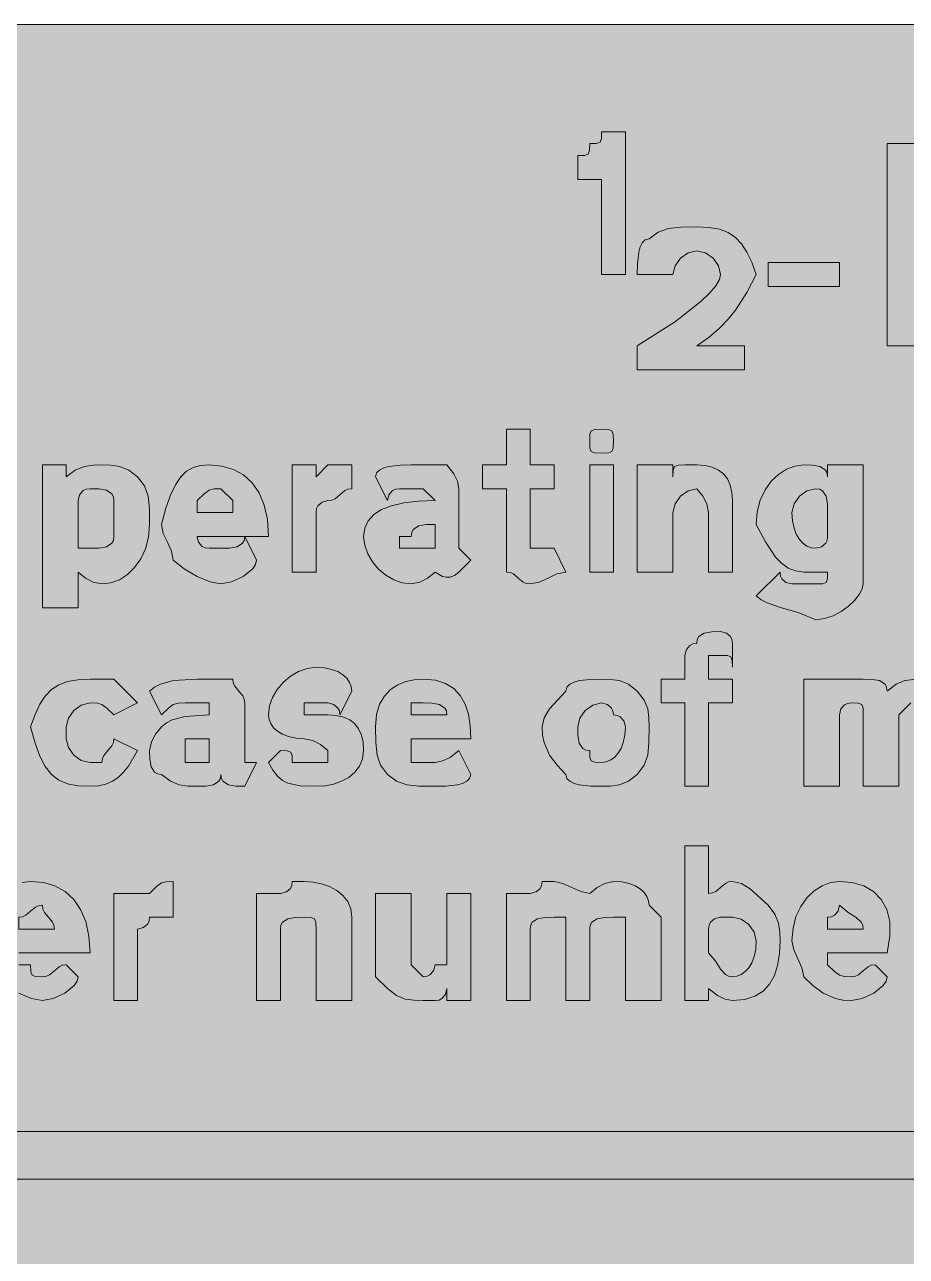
# Model space of a CAD drawing. Header units: metres. Extents: x 9 to 558, y 12 to 260.
# Drawn here: x 104.6 to 193.6, y 136 to 260.2 of the extents above; entities that cross this region are included whole.
import ezdxf

# ---------------------------------------------------------------- set-up
doc = ezdxf.new("R2010")
doc.units = ezdxf.units.M
for name, color, linetype, true_color in [('FILL_BLACK_000000', 7, 'Continuous', 0x000000), ('FILL_YELLOW_FFFF00', 7, 'Continuous', 0xffff00), ('STROKE_BLACK_000000', 7, 'Continuous', 0x000000)]:
    doc.layers.add(name, color=color, linetype=linetype, true_color=true_color)

msp = doc.modelspace()

# ---------------------------------------------------------------- hatches: boundary and pattern name
at = {"layer": 'FILL_BLACK_000000', "true_color": 0x000000}
h = msp.add_hatch(color=7, dxfattribs=at)
h.dxf.hatch_style = 1
h.paths.add_polyline_path([(162.81, 234.96), (162.81, 244.56), (160.41, 244.56), (160.41, 246.96), (161.1, 246.98), (161.46, 247.11), (161.59, 247.47), (161.61, 248.16), (162.3, 248.18), (162.66, 248.31), (162.79, 248.67), (162.81, 249.36), (165.21, 249.36), (165.21, 234.96), (162.81, 234.96)])
h = msp.add_hatch(color=7, dxfattribs=at)
h.dxf.hatch_style = 1
h.paths.add_polyline_path([(200.01, 239.76), (203.61, 239.76), (203.61, 248.16), (207.21, 248.16), (207.21, 227.76), (203.61, 227.76), (203.61, 236.16), (200.01, 236.16), (195.21, 236.16), (195.21, 227.76), (191.61, 227.76), (191.61, 248.16), (195.21, 248.16), (195.21, 239.76), (200.01, 239.76)])
h = msp.add_hatch(color=7, dxfattribs=at)
h.dxf.hatch_style = 1
h.paths.add_polyline_path([(177.21, 227.76), (177.21, 225.36), (166.41, 225.36), (166.41, 227.76), (170.25, 230.23), (172.86, 232.26), (173.73, 233.1), (174.34, 233.83), (174.7, 234.45), (174.81, 234.96), (174.6, 235.84), (174.06, 236.61), (173.29, 237.15), (172.41, 237.36), (171.53, 237.15), (170.76, 236.61), (170.22, 235.84), (170.01, 234.96), (166.41, 234.96), (166.43, 236.03), (166.56, 237.21), (166.7, 237.74), (166.92, 238.17), (167.21, 238.45), (167.61, 238.56), (168.53, 239.25), (169.56, 239.61), (170.82, 239.74), (172.41, 239.76), (173.65, 239.7), (174.7, 239.52), (175.57, 239.19), (176.31, 238.71), (176.93, 238.06), (177.47, 237.23), (177.96, 236.2), (178.41, 234.96), (177.47, 233.16), (176.31, 231.36), (175.57, 230.46), (174.7, 229.56), (173.65, 228.66), (172.41, 227.76), (177.21, 227.76)])
h = msp.add_hatch(color=7, dxfattribs=at)
h.dxf.hatch_style = 1
h.paths.add_polyline_path([(186.81, 233.76), (179.61, 233.76), (179.61, 236.16), (186.81, 236.16), (186.81, 233.76)])
h = msp.add_hatch(color=7, dxfattribs=at)
h.dxf.hatch_style = 1
h.paths.add_polyline_path([(158.01, 215.76), (158.01, 213.36), (155.61, 213.36), (155.61, 208.56), (155.61, 207.36), (156.81, 207.36), (158.01, 207.36), (159.21, 204.96), (158.31, 204.77), (157.41, 204.36), (156.51, 203.95), (155.61, 203.76), (155.21, 203.81), (154.9, 203.95), (154.41, 204.36), (153.92, 204.77), (153.61, 204.91), (153.21, 204.96), (153.21, 207.36), (153.21, 213.36), (150.81, 213.36), (150.81, 215.76), (153.21, 215.76), (153.21, 219.36), (155.61, 219.36), (155.61, 215.76), (158.01, 215.76)])
h = msp.add_hatch(color=7, dxfattribs=at)
h.dxf.hatch_style = 1
h.paths.add_polyline_path([(163.99, 217.47), (163.86, 217.11), (163.5, 216.98), (162.81, 216.96), (162.12, 216.98), (161.76, 217.11), (161.63, 217.47), (161.61, 218.16), (161.63, 218.85), (161.76, 219.21), (162.12, 219.34), (162.81, 219.36), (163.5, 219.34), (163.86, 219.21), (163.99, 218.85), (164.01, 218.16), (163.99, 217.47)])
h = msp.add_hatch(color=7, dxfattribs=at)
h.dxf.hatch_style = 1
h.paths.add_polyline_path([(116.8, 207.3), (116.32, 206.28), (115.71, 205.41), (114.98, 204.71), (114.17, 204.19), (113.31, 203.87), (112.41, 203.76), (111.53, 203.95), (110.76, 204.36), (110.01, 204.96), (110.01, 201.36), (106.41, 201.36), (106.41, 215.76), (108.81, 215.76), (108.81, 214.56), (109.71, 215.25), (110.61, 215.61), (111.51, 215.74), (112.41, 215.76), (113.31, 215.74), (114.21, 215.61), (115.11, 215.25), (116.01, 214.56), (116.7, 213.64), (117.06, 212.61), (117.19, 211.35), (117.21, 209.76), (117.1, 208.47), (116.8, 207.3)])
h.paths.add_polyline_path([(112.86, 207.51), (113.4, 207.87), (113.56, 208.16), (113.61, 208.56), (113.61, 210.96), (113.61, 212.16), (113.56, 212.56), (113.4, 212.85), (112.86, 213.21), (112.09, 213.34), (111.21, 213.36), (110.81, 213.31), (110.52, 213.17), (110.16, 212.76), (110.01, 212.16), (110.01, 208.56), (110.01, 207.36), (111.21, 207.36), (112.09, 207.38), (112.86, 207.51)], flags=16)
h = msp.add_hatch(color=7, dxfattribs=at)
h.dxf.hatch_style = 1
h.paths.add_polyline_path([(127.62, 205.28), (126.66, 204.51), (125.48, 203.97), (124.41, 203.76), (123.32, 203.97), (122.01, 204.51), (120.7, 205.28), (119.61, 206.16), (119.42, 207.06), (119.01, 207.96), (118.6, 208.86), (118.41, 209.76), (118.86, 211.4), (119.33, 212.72), (119.82, 213.77), (120.36, 214.56), (120.95, 215.13), (121.62, 215.5), (122.36, 215.7), (123.21, 215.76), (124.5, 215.65), (125.67, 215.31), (126.69, 214.75), (127.56, 213.96), (128.26, 212.95), (128.78, 211.71), (129.1, 210.25), (129.21, 208.56), (126.81, 208.56), (128.01, 206.16), (127.9, 205.71), (127.62, 205.28)])
h.paths.add_polyline_path([(122.01, 208.56), (122.16, 207.96), (122.52, 207.55), (122.81, 207.41), (123.21, 207.36), (124.41, 207.36), (125.29, 207.38), (126.06, 207.51), (126.6, 207.87), (126.76, 208.16), (126.81, 208.56), (122.01, 208.56)], flags=16)
h.paths.add_polyline_path([(125.61, 212.16), (124.41, 213.36), (123.7, 213.34), (123.21, 213.21), (122.72, 212.85), (122.01, 212.16), (122.01, 210.96), (125.61, 210.96), (125.61, 212.16)], flags=16)
h = msp.add_hatch(color=7, dxfattribs=at)
h.dxf.hatch_style = 1
h.paths.add_polyline_path([(131.61, 215.76), (134.01, 215.76), (134.01, 214.56), (135.21, 215.76), (137.61, 215.76), (137.61, 213.36), (137.21, 213.31), (136.9, 213.17), (136.41, 212.76), (135.92, 212.35), (135.61, 212.21), (135.21, 212.16), (134.61, 212.01), (134.2, 211.65), (134.06, 211.36), (134.01, 210.96), (134.01, 204.96), (131.61, 204.96), (131.61, 215.76)])
h = msp.add_hatch(color=7, dxfattribs=at)
h.dxf.hatch_style = 1
h.paths.add_polyline_path([(143.61, 213.36), (142.41, 213.36), (142.01, 213.31), (141.72, 213.17), (141.36, 212.76), (141.21, 212.16), (140.01, 214.56), (140.12, 214.96), (140.4, 215.25), (140.83, 215.47), (141.36, 215.61), (142.54, 215.74), (143.61, 215.76), (147.21, 215.76), (147.9, 214.88), (148.26, 214.11), (148.41, 213.36), (148.41, 207.36), (149.61, 206.16), (148.41, 204.96), (147.96, 204.62), (147.53, 204.45), (147.12, 204.43), (146.76, 204.51), (146.01, 204.96), (145.26, 204.36), (144.49, 203.95), (143.61, 203.76), (142.71, 203.87), (141.85, 204.17), (141.04, 204.65), (140.31, 205.26), (139.7, 205.99), (139.22, 206.8), (138.92, 207.66), (138.81, 208.56), (138.92, 209.4), (139.26, 210.13), (139.82, 210.75), (140.61, 211.26), (141.62, 211.65), (142.86, 211.93), (144.32, 212.1), (146.01, 212.16), (144.81, 213.36), (143.61, 213.36)])
h.paths.add_polyline_path([(143.61, 207.36), (146.01, 207.36), (146.01, 209.76), (145.13, 209.74), (144.36, 209.61), (143.82, 209.25), (143.66, 208.96), (143.61, 208.56), (142.41, 208.56), (142.41, 207.36), (143.61, 207.36)], flags=16)
h = msp.add_hatch(color=7, dxfattribs=at)
h.dxf.hatch_style = 1
h.paths.add_polyline_path([(161.61, 204.96), (161.61, 215.76), (164.01, 215.76), (164.01, 204.96), (161.61, 204.96)])
h = msp.add_hatch(color=7, dxfattribs=at)
h.dxf.hatch_style = 1
h.paths.add_polyline_path([(173.61, 204.96), (173.61, 210.96), (173.42, 211.84), (173.01, 212.61), (172.41, 213.36), (171.53, 213.15), (170.76, 212.61), (170.22, 211.84), (170.01, 210.96), (170.01, 204.96), (166.41, 204.96), (166.41, 215.76), (170.01, 215.76), (170.01, 214.56), (170.03, 215.25), (170.16, 215.61), (170.52, 215.74), (171.21, 215.76), (172.41, 215.76), (173.25, 215.7), (173.98, 215.53), (174.6, 215.25), (175.11, 214.86), (175.5, 214.35), (175.78, 213.73), (175.95, 213), (176.01, 212.16), (176.01, 204.96), (173.61, 204.96)])
h = msp.add_hatch(color=7, dxfattribs=at)
h.dxf.hatch_style = 1
h.paths.add_polyline_path([(181.62, 205.37), (180.95, 205.85), (180.36, 206.46), (179.33, 208), (178.41, 209.76), (178.52, 211.05), (178.82, 212.22), (179.3, 213.24), (179.91, 214.11), (180.64, 214.81), (181.45, 215.33), (182.31, 215.65), (183.21, 215.76), (184.09, 215.74), (184.86, 215.61), (185.4, 215.25), (185.56, 214.96), (185.61, 214.56), (185.61, 215.76), (189.21, 215.76), (189.21, 203.76), (189.1, 203.26), (188.8, 202.69), (188.32, 202.09), (187.71, 201.51), (186.98, 200.98), (186.17, 200.55), (185.31, 200.27), (184.41, 200.16), (182.63, 200.87), (180.96, 201.36), (179.52, 201.85), (178.91, 202.16), (178.41, 202.56), (180.81, 204.96), (180.86, 204.56), (181, 204.27), (181.41, 203.91), (182.01, 203.76), (184.41, 203.76), (185.1, 203.78), (185.46, 203.91), (185.59, 204.27), (185.61, 204.96), (183.21, 204.96), (182.36, 205.07), (181.62, 205.37)])
h.paths.add_polyline_path([(185.46, 212.61), (185.1, 213.15), (184.81, 213.31), (184.41, 213.36), (183.53, 213.15), (182.76, 212.61), (182.22, 211.84), (182.01, 210.96), (182.06, 210.12), (182.22, 209.38), (182.45, 208.77), (182.76, 208.26), (183.12, 207.87), (183.53, 207.58), (183.96, 207.42), (184.41, 207.36), (185.01, 207.51), (185.42, 207.87), (185.56, 208.16), (185.61, 208.56), (185.61, 210.96), (185.59, 211.84), (185.46, 212.61)], flags=16)
h = msp.add_hatch(color=7, dxfattribs=at)
h.dxf.hatch_style = 1
h.paths.add_polyline_path([(171.21, 183.36), (171.21, 191.76), (168.81, 191.76), (168.81, 194.16), (171.21, 194.16), (171.21, 196.56), (171.36, 197.16), (171.72, 197.57), (172.01, 197.71), (172.41, 197.76), (172.46, 198.16), (172.62, 198.45), (173.16, 198.81), (173.93, 198.94), (174.81, 198.96), (175.41, 198.81), (175.82, 198.45), (175.96, 198.16), (176.01, 197.76), (176.01, 195.36), (175.99, 196.05), (175.86, 196.41), (175.5, 196.54), (174.81, 196.56), (173.61, 196.56), (173.61, 195.36), (173.61, 194.16), (176.01, 194.16), (176.01, 191.76), (173.61, 191.76), (173.61, 183.36), (171.21, 183.36)])
h = msp.add_hatch(color=7, dxfattribs=at)
h.dxf.hatch_style = 1
h.paths.add_polyline_path([(138.7, 186.12), (138.4, 185.38), (137.92, 184.77), (137.31, 184.26), (136.58, 183.87), (135.77, 183.58), (134.91, 183.42), (134.01, 183.36), (132.42, 183.4), (131.16, 183.66), (130.62, 183.95), (130.13, 184.37), (129.66, 184.97), (129.21, 185.76), (130.41, 186.96), (131.1, 186.94), (131.46, 186.81), (131.59, 186.45), (131.61, 185.76), (134.01, 185.76), (135.21, 185.76), (135.21, 186.96), (134.46, 187.56), (133.69, 187.97), (132.81, 188.16), (131.97, 188.21), (131.23, 188.37), (130.62, 188.6), (130.11, 188.91), (129.72, 189.27), (129.44, 189.68), (129.27, 190.11), (129.21, 190.56), (129.32, 191.46), (129.62, 192.32), (130.1, 193.13), (130.71, 193.86), (131.44, 194.47), (132.25, 194.95), (133.11, 195.25), (134.01, 195.36), (134.85, 195.31), (135.58, 195.15), (136.2, 194.92), (136.71, 194.61), (137.1, 194.25), (137.38, 193.84), (137.55, 193.41), (137.61, 192.96), (136.41, 190.56), (136.36, 190.96), (136.22, 191.25), (135.81, 191.61), (135.21, 191.76), (134.01, 191.76), (132.81, 191.76), (132.81, 190.56), (135.21, 190.56), (136.05, 190.5), (136.78, 190.33), (137.4, 190.05), (137.91, 189.66), (138.3, 189.15), (138.58, 188.53), (138.75, 187.8), (138.81, 186.96), (138.7, 186.12)])
h = msp.add_hatch(color=7, dxfattribs=at)
h.dxf.hatch_style = 1
h.paths.add_polyline_path([(113.61, 194.16), (116.01, 191.76), (113.61, 190.56), (112.9, 191.25), (112.41, 191.61), (111.92, 191.74), (111.21, 191.76), (110.33, 191.55), (109.56, 191.01), (109.02, 190.24), (108.81, 189.36), (108.81, 188.16), (109.02, 187.28), (109.56, 186.51), (110.33, 185.97), (111.21, 185.76), (112.41, 185.76), (112.46, 186.16), (112.6, 186.47), (113.01, 186.96), (113.42, 187.45), (113.56, 187.76), (113.61, 188.16), (116.01, 186.96), (115.09, 185.38), (114.6, 184.77), (114.06, 184.26), (113.47, 183.87), (112.8, 183.58), (112.06, 183.42), (111.21, 183.36), (109.97, 183.42), (108.92, 183.62), (108.05, 183.99), (107.31, 184.56), (106.69, 185.35), (106.15, 186.4), (105.66, 187.72), (105.21, 189.36), (105.66, 190.6), (106.15, 191.63), (106.69, 192.46), (107.31, 193.11), (108.05, 193.59), (108.92, 193.92), (109.97, 194.1), (111.21, 194.16), (113.61, 194.16)])
h = msp.add_hatch(color=7, dxfattribs=at)
h.dxf.hatch_style = 1
h.paths.add_polyline_path([(122.01, 191.76), (120.81, 191.76), (120.1, 191.74), (119.61, 191.61), (119.12, 191.25), (118.41, 190.56), (117.21, 192.96), (117.71, 193.36), (118.3, 193.65), (119.61, 194.01), (122.01, 194.16), (125.61, 194.16), (125.66, 193.76), (125.8, 193.45), (126.21, 192.96), (126.62, 192.47), (126.76, 192.16), (126.81, 191.76), (126.81, 185.76), (128.01, 185.76), (126.81, 183.36), (125.93, 183.38), (125.16, 183.51), (124.62, 183.87), (124.46, 184.16), (124.41, 184.56), (124.36, 184.16), (124.2, 183.87), (123.66, 183.51), (122.89, 183.38), (122.01, 183.36), (121.11, 183.38), (120.21, 183.51), (119.31, 183.87), (118.41, 184.56), (118.01, 184.61), (117.72, 184.77), (117.36, 185.31), (117.23, 186.08), (117.21, 186.96), (117.4, 187.84), (117.81, 188.61), (118.41, 189.36), (118.91, 189.76), (119.5, 190.05), (120.81, 190.41), (123.21, 190.56), (123.21, 191.76), (122.01, 191.76)])
h.paths.add_polyline_path([(122.01, 185.76), (123.21, 185.76), (123.21, 188.16), (120.81, 188.16), (120.81, 186.96), (120.81, 185.76), (122.01, 185.76)], flags=16)
h = msp.add_hatch(color=7, dxfattribs=at)
h.dxf.hatch_style = 1
h.paths.add_polyline_path([(143.61, 186.96), (143.61, 185.76), (146.01, 185.76), (146.76, 185.91), (147.53, 186.27), (148.41, 186.96), (149.61, 184.56), (149.5, 184.16), (149.22, 183.87), (148.79, 183.65), (148.26, 183.51), (147.08, 183.38), (146.01, 183.36), (144.42, 183.38), (143.16, 183.51), (142.13, 183.87), (141.21, 184.56), (140.52, 185.48), (140.16, 186.51), (140.03, 187.77), (140.01, 189.36), (140.12, 190.6), (140.42, 191.63), (140.9, 192.46), (141.51, 193.11), (142.24, 193.59), (143.05, 193.92), (143.91, 194.1), (144.81, 194.16), (146.05, 194.05), (147.08, 193.73), (147.91, 193.21), (148.56, 192.51), (149.04, 191.64), (149.37, 190.62), (149.55, 189.45), (149.61, 188.16), (143.61, 188.16), (143.61, 186.96)])
h.paths.add_polyline_path([(147.16, 190.96), (147, 191.25), (146.46, 191.61), (145.69, 191.74), (144.81, 191.76), (143.61, 191.76), (143.61, 190.56), (147.21, 190.56), (147.16, 190.96)], flags=16)
h = msp.add_hatch(color=7, dxfattribs=at)
h.dxf.hatch_style = 1
h.paths.add_polyline_path([(167.46, 186.51), (167.1, 185.48), (166.41, 184.56), (165.51, 183.87), (164.61, 183.51), (163.71, 183.38), (162.81, 183.36), (161.74, 183.38), (160.56, 183.51), (160.03, 183.65), (159.6, 183.87), (159.32, 184.16), (159.21, 184.56), (158.33, 185.48), (157.56, 186.51), (157.02, 187.77), (156.86, 188.51), (156.81, 189.36), (157.02, 190.26), (157.56, 191.16), (159.21, 192.96), (159.32, 193.36), (159.6, 193.65), (160.03, 193.87), (160.56, 194.01), (161.74, 194.14), (162.81, 194.16), (163.71, 194.14), (164.61, 194.01), (165.51, 193.65), (166.41, 192.96), (167.1, 192.06), (167.46, 191.16), (167.59, 190.26), (167.61, 189.36), (167.59, 187.77), (167.46, 186.51)])
h.paths.add_polyline_path([(164.7, 190.37), (164.41, 190.51), (164.01, 190.56), (163.96, 190.96), (163.82, 191.25), (163.41, 191.61), (162.81, 191.76), (161.93, 191.55), (161.16, 191.01), (160.62, 190.24), (160.41, 189.36), (160.43, 188.48), (160.56, 187.71), (160.92, 187.17), (161.21, 187.01), (161.61, 186.96), (161.63, 186.27), (161.76, 185.91), (162.12, 185.78), (162.81, 185.76), (163.26, 185.82), (163.69, 185.98), (164.1, 186.27), (164.46, 186.66), (164.77, 187.17), (165, 187.78), (165.16, 188.52), (165.21, 189.36), (165.06, 189.96), (164.7, 190.37)], flags=16)
h = msp.add_hatch(color=7, dxfattribs=at)
h.dxf.hatch_style = 1
h.paths.add_polyline_path([(192.81, 190.56), (192.81, 183.36), (189.21, 183.36), (189.21, 190.56), (189.19, 191.25), (189.06, 191.61), (188.7, 191.74), (188.01, 191.76), (187.61, 191.71), (187.32, 191.57), (186.96, 191.16), (186.81, 190.56), (186.81, 183.36), (183.21, 183.36), (183.21, 194.16), (186.81, 194.16), (188.01, 194.16), (189.21, 194.16), (190.09, 194.14), (190.86, 194.01), (191.4, 193.65), (191.56, 193.36), (191.61, 192.96), (192.51, 193.65), (193.41, 194.01), (194.31, 194.14), (195.21, 194.16), (196.11, 194.12), (197.01, 193.86), (197.46, 193.57), (197.91, 193.15), (198.36, 192.55), (198.81, 191.76), (198.81, 183.36), (196.41, 183.36), (196.41, 190.56), (196.41, 191.76), (195.21, 191.76), (194.01, 191.76), (192.81, 190.56)])
h = msp.add_hatch(color=7, dxfattribs=at)
h.dxf.hatch_style = 1
h.paths.add_polyline_path([(174.49, 162.27), (173.61, 162.96), (173.61, 161.76), (171.21, 161.76), (171.21, 177.36), (173.61, 177.36), (173.61, 172.56), (174.01, 172.61), (174.32, 172.75), (174.81, 173.16), (175.3, 173.57), (175.61, 173.71), (176.01, 173.76), (176.91, 173.55), (177.81, 173.01), (179.61, 171.36), (180.3, 170.46), (180.66, 169.56), (180.79, 168.66), (180.81, 167.76), (180.75, 166.47), (180.57, 165.3), (180.24, 164.28), (179.76, 163.41), (179.11, 162.71), (178.28, 162.19), (177.25, 161.87), (176.01, 161.76), (175.26, 161.91), (174.49, 162.27)])
h.paths.add_polyline_path([(176.89, 164.38), (177.3, 164.67), (177.66, 165.06), (177.97, 165.57), (178.2, 166.18), (178.36, 166.92), (178.41, 167.76), (178.2, 168.64), (177.66, 169.41), (176.89, 169.95), (176.01, 170.16), (174.81, 170.16), (174.21, 170.01), (173.8, 169.65), (173.66, 169.36), (173.61, 168.96), (173.61, 166.56), (174.32, 165.68), (174.81, 164.91), (175.3, 164.37), (175.61, 164.21), (176.01, 164.16), (176.46, 164.22), (176.89, 164.38)], flags=16)
h = msp.add_hatch(color=7, dxfattribs=at)
h.dxf.hatch_style = 1
h.paths.add_polyline_path([(104.01, 165.36), (105.21, 165.36), (105.23, 164.67), (105.36, 164.31), (105.72, 164.18), (106.41, 164.16), (106.81, 164.21), (107.12, 164.35), (107.61, 164.76), (108.1, 165.17), (108.41, 165.31), (108.81, 165.36), (110.01, 164.16), (109.9, 163.71), (109.62, 163.28), (108.66, 162.51), (107.48, 161.97), (106.41, 161.76), (105.32, 161.97), (104.01, 162.51), (102.7, 163.28), (101.61, 164.16), (101.42, 165.06), (101.01, 165.96), (100.6, 166.86), (100.41, 167.76), (101.33, 170.22), (101.82, 171.24), (102.36, 172.11), (102.95, 172.81), (103.62, 173.33), (104.36, 173.65), (105.21, 173.76), (106.5, 173.65), (107.67, 173.31), (108.69, 172.75), (109.56, 171.96), (110.26, 170.95), (110.78, 169.71), (111.1, 168.25), (111.21, 166.56), (104.01, 166.56), (104.01, 165.36)])
h.paths.add_polyline_path([(107.56, 169.36), (107.42, 169.67), (107.01, 170.16), (106.6, 170.65), (106.46, 170.96), (106.41, 171.36), (106.01, 171.31), (105.7, 171.17), (105.21, 170.76), (104.72, 170.35), (104.41, 170.21), (104.01, 170.16), (104.01, 168.96), (107.61, 168.96), (107.56, 169.36)], flags=16)
h = msp.add_hatch(color=7, dxfattribs=at)
h.dxf.hatch_style = 1
h.paths.add_polyline_path([(113.61, 172.56), (116.01, 172.56), (117.21, 172.56), (117.92, 173.25), (118.41, 173.61), (118.9, 173.74), (119.61, 173.76), (119.61, 170.16), (117.21, 170.16), (117.16, 169.76), (117.02, 169.47), (116.61, 169.11), (116.01, 168.96), (116.01, 161.76), (113.61, 161.76), (113.61, 172.56)])
h = msp.add_hatch(color=7, dxfattribs=at)
h.dxf.hatch_style = 1
h.paths.add_polyline_path([(134.01, 161.76), (134.01, 168.96), (133.99, 169.65), (133.86, 170.01), (133.5, 170.14), (132.81, 170.16), (131.93, 170.14), (131.16, 170.01), (130.62, 169.65), (130.46, 169.36), (130.41, 168.96), (130.41, 161.76), (128.01, 161.76), (128.01, 172.56), (130.41, 172.56), (131.01, 172.71), (131.42, 173.07), (131.56, 173.36), (131.61, 173.76), (132.81, 173.76), (133.71, 173.7), (134.57, 173.53), (135.38, 173.25), (136.11, 172.86), (136.72, 172.35), (137.2, 171.73), (137.5, 171), (137.61, 170.16), (137.61, 161.76), (134.01, 161.76)])
h = msp.add_hatch(color=7, dxfattribs=at)
h.dxf.hatch_style = 1
h.paths.add_polyline_path([(163.13, 170.14), (162.36, 170.01), (161.82, 169.65), (161.66, 169.36), (161.61, 168.96), (161.61, 161.76), (159.21, 161.76), (159.21, 170.16), (158.01, 170.16), (157.13, 170.14), (156.36, 170.01), (155.82, 169.65), (155.66, 169.36), (155.61, 168.96), (155.61, 161.76), (153.21, 161.76), (153.21, 172.56), (155.61, 172.56), (156.21, 172.71), (156.62, 173.07), (156.76, 173.36), (156.81, 173.76), (158.01, 173.76), (158.91, 173.57), (159.81, 173.16), (160.71, 172.75), (161.61, 172.56), (162.36, 173.16), (163.13, 173.57), (164.01, 173.76), (164.85, 173.71), (165.58, 173.55), (166.2, 173.32), (166.71, 173.01), (167.1, 172.65), (167.38, 172.24), (167.55, 171.81), (167.61, 171.36), (168.81, 170.16), (168.81, 161.76), (165.21, 161.76), (165.21, 170.16), (164.01, 170.16), (163.13, 170.14)])
h = msp.add_hatch(color=7, dxfattribs=at)
h.dxf.hatch_style = 1
h.paths.add_polyline_path([(185.61, 165.36), (186.32, 164.67), (186.81, 164.31), (187.3, 164.18), (188.01, 164.16), (188.41, 164.21), (188.72, 164.35), (189.21, 164.76), (189.7, 165.17), (190.01, 165.31), (190.41, 165.36), (191.61, 164.16), (191.5, 163.71), (191.22, 163.28), (190.26, 162.51), (189.08, 161.97), (188.01, 161.76), (187.16, 161.81), (186.42, 161.97), (185.16, 162.51), (184.13, 163.28), (183.21, 164.16), (183.02, 165.06), (182.61, 165.96), (182.2, 166.86), (182.01, 167.76), (182.12, 169.05), (182.42, 170.22), (182.9, 171.24), (183.51, 172.11), (184.24, 172.81), (185.05, 173.33), (185.91, 173.65), (186.81, 173.76), (188.1, 173.65), (189.25, 173.31), (190.23, 172.75), (191.01, 171.96), (191.57, 170.95), (191.87, 169.71), (191.9, 168.25), (191.61, 166.56), (185.61, 166.56), (185.61, 165.36)])
h.paths.add_polyline_path([(189.16, 169.36), (189, 169.67), (188.46, 170.16), (187.69, 170.65), (186.81, 171.36), (186.66, 170.76), (186.3, 170.35), (186.01, 170.21), (185.61, 170.16), (185.61, 168.96), (189.21, 168.96), (189.16, 169.36)], flags=16)
h = msp.add_hatch(color=7, dxfattribs=at)
h.dxf.hatch_style = 1
h.paths.add_polyline_path([(149.61, 172.56), (149.61, 161.76), (147.21, 161.76), (147.21, 162.96), (147.06, 162.36), (146.7, 161.95), (146.41, 161.81), (146.01, 161.76), (144.81, 161.76), (143.91, 161.78), (143.01, 161.91), (142.11, 162.27), (141.21, 162.96), (140.01, 164.16), (140.01, 165.36), (140.01, 172.56), (143.61, 172.56), (143.61, 166.56), (143.61, 165.36), (144.81, 164.16), (145.21, 164.21), (145.5, 164.35), (145.86, 164.76), (146.01, 165.36), (147.21, 165.36), (147.21, 166.56), (147.21, 172.56), (149.61, 172.56)])
h = msp.add_hatch(color=7, dxfattribs=at)
h.dxf.hatch_style = 1
h.paths.add_polyline_path([(76.41, 138.96), (69.21, 138.96), (62.01, 146.16), (69.21, 153.36), (76.41, 153.36), (71.61, 148.56), (504.81, 148.56), (504.81, 143.76), (71.61, 143.76), (76.41, 138.96)])
at = {"layer": 'FILL_YELLOW_FFFF00', "true_color": 0xffff00}
h = msp.add_hatch(color=7, dxfattribs=at)
h.dxf.hatch_style = 1
h.paths.add_polyline_path([(551.26, 260.11), (552.02, 259.95), (553.41, 259.41), (556.41, 257.76), (556.81, 257.26), (557.1, 256.67), (557.46, 255.36), (557.61, 252.96), (557.61, 18.96), (557.61, 16.56), (557.42, 15.68), (557.01, 14.91), (556.41, 14.16), (553.41, 12.51), (552.02, 11.97), (551.26, 11.81), (550.41, 11.76), (16.41, 11.76), (14.01, 11.76), (13.13, 12.47), (12.36, 12.96), (11.82, 13.45), (11.66, 13.76), (11.61, 14.16), (10.82, 14.61), (10.22, 15.08), (9.8, 15.57), (9.51, 16.11), (9.25, 17.37), (9.21, 18.96), (9.21, 252.96), (9.21, 255.36), (11.61, 257.76), (12.36, 258.36), (13.13, 258.77), (14.01, 258.96), (14.76, 259.56), (15.53, 259.97), (16.41, 260.16), (550.41, 260.16), (551.26, 260.11)])

# ---------------------------------------------------------------- linework, layer by layer
at = {"layer": 'FILL_BLACK_000000', "lineweight": 0, "true_color": 0x000000}
for points in [[(162.81, 234.96), (162.81, 244.56), (160.41, 244.56), (160.41, 246.96), (161.1, 246.98), (161.46, 247.11), (161.59, 247.47), (161.61, 248.16), (162.3, 248.18), (162.66, 248.31), (162.79, 248.67), (162.81, 249.36), (165.21, 249.36), (165.21, 234.96)], [(200.01, 239.76), (203.61, 239.76), (203.61, 248.16), (207.21, 248.16), (207.21, 227.76), (203.61, 227.76), (203.61, 236.16), (200.01, 236.16), (195.21, 236.16), (195.21, 227.76), (191.61, 227.76), (191.61, 248.16), (195.21, 248.16), (195.21, 239.76)], [(177.21, 227.76), (177.21, 225.36), (166.41, 225.36), (166.41, 227.76), (170.25, 230.23), (172.86, 232.26), (173.73, 233.1), (174.34, 233.83), (174.7, 234.45), (174.81, 234.96), (174.6, 235.84), (174.06, 236.61), (173.29, 237.15), (172.41, 237.36), (171.53, 237.15), (170.76, 236.61), (170.22, 235.84), (170.01, 234.96), (166.41, 234.96), (166.43, 236.03), (166.56, 237.21), (166.7, 237.74), (166.92, 238.17), (167.21, 238.45), (167.61, 238.56), (168.53, 239.25), (169.56, 239.61), (170.82, 239.74), (172.41, 239.76), (173.65, 239.7), (174.7, 239.52), (175.57, 239.19), (176.31, 238.71), (176.93, 238.06), (177.47, 237.23), (177.96, 236.2), (178.41, 234.96), (177.47, 233.16), (176.31, 231.36), (175.57, 230.46), (174.7, 229.56), (173.65, 228.66), (172.41, 227.76)], [(186.81, 233.76), (179.61, 233.76), (179.61, 236.16), (186.81, 236.16)], [(158.01, 215.76), (158.01, 213.36), (155.61, 213.36), (155.61, 208.56), (155.61, 207.36), (156.81, 207.36), (158.01, 207.36), (159.21, 204.96), (158.31, 204.77), (157.41, 204.36), (156.51, 203.95), (155.61, 203.76), (155.21, 203.81), (154.9, 203.95), (154.41, 204.36), (153.92, 204.77), (153.61, 204.91), (153.21, 204.96), (153.21, 207.36), (153.21, 213.36), (150.81, 213.36), (150.81, 215.76), (153.21, 215.76), (153.21, 219.36), (155.61, 219.36), (155.61, 215.76)], [(163.99, 217.47), (163.86, 217.11), (163.5, 216.98), (162.81, 216.96), (162.12, 216.98), (161.76, 217.11), (161.63, 217.47), (161.61, 218.16), (161.63, 218.85), (161.76, 219.21), (162.12, 219.34), (162.81, 219.36), (163.5, 219.34), (163.86, 219.21), (163.99, 218.85), (164.01, 218.16)], [(116.8, 207.3), (116.32, 206.28), (115.71, 205.41), (114.98, 204.71), (114.17, 204.19), (113.31, 203.87), (112.41, 203.76), (111.53, 203.95), (110.76, 204.36), (110.01, 204.96), (110.01, 201.36), (106.41, 201.36), (106.41, 215.76), (108.81, 215.76), (108.81, 214.56), (109.71, 215.25), (110.61, 215.61), (111.51, 215.74), (112.41, 215.76), (113.31, 215.74), (114.21, 215.61), (115.11, 215.25), (116.01, 214.56), (116.7, 213.64), (117.06, 212.61), (117.19, 211.35), (117.21, 209.76), (117.1, 208.47)], [(127.62, 205.28), (126.66, 204.51), (125.48, 203.97), (124.41, 203.76), (123.32, 203.97), (122.01, 204.51), (120.7, 205.28), (119.61, 206.16), (119.42, 207.06), (119.01, 207.96), (118.6, 208.86), (118.41, 209.76), (118.86, 211.4), (119.33, 212.72), (119.82, 213.77), (120.36, 214.56), (120.95, 215.13), (121.62, 215.5), (122.36, 215.7), (123.21, 215.76), (124.5, 215.65), (125.67, 215.31), (126.69, 214.75), (127.56, 213.96), (128.26, 212.95), (128.78, 211.71), (129.1, 210.25), (129.21, 208.56), (126.81, 208.56), (128.01, 206.16), (127.9, 205.71)], [(131.61, 215.76), (134.01, 215.76), (134.01, 214.56), (135.21, 215.76), (137.61, 215.76), (137.61, 213.36), (137.21, 213.31), (136.9, 213.17), (136.41, 212.76), (135.92, 212.35), (135.61, 212.21), (135.21, 212.16), (134.61, 212.01), (134.2, 211.65), (134.06, 211.36), (134.01, 210.96), (134.01, 204.96), (131.61, 204.96)], [(143.61, 213.36), (142.41, 213.36), (142.01, 213.31), (141.72, 213.17), (141.36, 212.76), (141.21, 212.16), (140.01, 214.56), (140.12, 214.96), (140.4, 215.25), (140.83, 215.47), (141.36, 215.61), (142.54, 215.74), (143.61, 215.76), (147.21, 215.76), (147.9, 214.88), (148.26, 214.11), (148.41, 213.36), (148.41, 207.36), (149.61, 206.16), (148.41, 204.96), (147.96, 204.62), (147.53, 204.45), (147.12, 204.43), (146.76, 204.51), (146.01, 204.96), (145.26, 204.36), (144.49, 203.95), (143.61, 203.76), (142.71, 203.87), (141.85, 204.17), (141.04, 204.65), (140.31, 205.26), (139.7, 205.99), (139.22, 206.8), (138.92, 207.66), (138.81, 208.56), (138.92, 209.4), (139.26, 210.13), (139.82, 210.75), (140.61, 211.26), (141.62, 211.65), (142.86, 211.93), (144.32, 212.1), (146.01, 212.16), (144.81, 213.36)], [(161.61, 204.96), (161.61, 215.76), (164.01, 215.76), (164.01, 204.96)], [(173.61, 204.96), (173.61, 210.96), (173.42, 211.84), (173.01, 212.61), (172.41, 213.36), (171.53, 213.15), (170.76, 212.61), (170.22, 211.84), (170.01, 210.96), (170.01, 204.96), (166.41, 204.96), (166.41, 215.76), (170.01, 215.76), (170.01, 214.56), (170.03, 215.25), (170.16, 215.61), (170.52, 215.74), (171.21, 215.76), (172.41, 215.76), (173.25, 215.7), (173.98, 215.53), (174.6, 215.25), (175.11, 214.86), (175.5, 214.35), (175.78, 213.73), (175.95, 213), (176.01, 212.16), (176.01, 204.96)], [(181.62, 205.37), (180.95, 205.85), (180.36, 206.46), (179.33, 208), (178.41, 209.76), (178.52, 211.05), (178.82, 212.22), (179.3, 213.24), (179.91, 214.11), (180.64, 214.81), (181.45, 215.33), (182.31, 215.65), (183.21, 215.76), (184.09, 215.74), (184.86, 215.61), (185.4, 215.25), (185.56, 214.96), (185.61, 214.56), (185.61, 215.76), (189.21, 215.76), (189.21, 203.76), (189.1, 203.26), (188.8, 202.69), (188.32, 202.09), (187.71, 201.51), (186.98, 200.98), (186.17, 200.55), (185.31, 200.27), (184.41, 200.16), (182.63, 200.87), (180.96, 201.36), (179.52, 201.85), (178.91, 202.16), (178.41, 202.56), (180.81, 204.96), (180.86, 204.56), (181, 204.27), (181.41, 203.91), (182.01, 203.76), (184.41, 203.76), (185.1, 203.78), (185.46, 203.91), (185.59, 204.27), (185.61, 204.96), (183.21, 204.96), (182.36, 205.07)], [(112.86, 207.51), (113.4, 207.87), (113.56, 208.16), (113.61, 208.56), (113.61, 210.96), (113.61, 212.16), (113.56, 212.56), (113.4, 212.85), (112.86, 213.21), (112.09, 213.34), (111.21, 213.36), (110.81, 213.31), (110.52, 213.17), (110.16, 212.76), (110.01, 212.16), (110.01, 208.56), (110.01, 207.36), (111.21, 207.36), (112.09, 207.38)], [(125.61, 212.16), (124.41, 213.36), (123.7, 213.34), (123.21, 213.21), (122.72, 212.85), (122.01, 212.16), (122.01, 210.96), (125.61, 210.96)], [(185.46, 212.61), (185.1, 213.15), (184.81, 213.31), (184.41, 213.36), (183.53, 213.15), (182.76, 212.61), (182.22, 211.84), (182.01, 210.96), (182.06, 210.12), (182.22, 209.38), (182.45, 208.77), (182.76, 208.26), (183.12, 207.87), (183.53, 207.58), (183.96, 207.42), (184.41, 207.36), (185.01, 207.51), (185.42, 207.87), (185.56, 208.16), (185.61, 208.56), (185.61, 210.96), (185.59, 211.84)], [(143.61, 207.36), (146.01, 207.36), (146.01, 209.76), (145.13, 209.74), (144.36, 209.61), (143.82, 209.25), (143.66, 208.96), (143.61, 208.56), (142.41, 208.56), (142.41, 207.36)], [(122.01, 208.56), (122.16, 207.96), (122.52, 207.55), (122.81, 207.41), (123.21, 207.36), (124.41, 207.36), (125.29, 207.38), (126.06, 207.51), (126.6, 207.87), (126.76, 208.16), (126.81, 208.56)], [(171.21, 183.36), (171.21, 191.76), (168.81, 191.76), (168.81, 194.16), (171.21, 194.16), (171.21, 196.56), (171.36, 197.16), (171.72, 197.57), (172.01, 197.71), (172.41, 197.76), (172.46, 198.16), (172.62, 198.45), (173.16, 198.81), (173.93, 198.94), (174.81, 198.96), (175.41, 198.81), (175.82, 198.45), (175.96, 198.16), (176.01, 197.76), (176.01, 195.36), (175.99, 196.05), (175.86, 196.41), (175.5, 196.54), (174.81, 196.56), (173.61, 196.56), (173.61, 195.36), (173.61, 194.16), (176.01, 194.16), (176.01, 191.76), (173.61, 191.76), (173.61, 183.36)], [(138.7, 186.12), (138.4, 185.38), (137.92, 184.77), (137.31, 184.26), (136.58, 183.87), (135.77, 183.58), (134.91, 183.42), (134.01, 183.36), (132.42, 183.4), (131.16, 183.66), (130.62, 183.95), (130.13, 184.37), (129.66, 184.97), (129.21, 185.76), (130.41, 186.96), (131.1, 186.94), (131.46, 186.81), (131.59, 186.45), (131.61, 185.76), (134.01, 185.76), (135.21, 185.76), (135.21, 186.96), (134.46, 187.56), (133.69, 187.97), (132.81, 188.16), (131.97, 188.21), (131.23, 188.37), (130.62, 188.6), (130.11, 188.91), (129.72, 189.27), (129.44, 189.68), (129.27, 190.11), (129.21, 190.56), (129.32, 191.46), (129.62, 192.32), (130.1, 193.13), (130.71, 193.86), (131.44, 194.47), (132.25, 194.95), (133.11, 195.25), (134.01, 195.36), (134.85, 195.31), (135.58, 195.15), (136.2, 194.92), (136.71, 194.61), (137.1, 194.25), (137.38, 193.84), (137.55, 193.41), (137.61, 192.96), (136.41, 190.56), (136.36, 190.96), (136.22, 191.25), (135.81, 191.61), (135.21, 191.76), (134.01, 191.76), (132.81, 191.76), (132.81, 190.56), (135.21, 190.56), (136.05, 190.5), (136.78, 190.33), (137.4, 190.05), (137.91, 189.66), (138.3, 189.15), (138.58, 188.53), (138.75, 187.8), (138.81, 186.96)], [(113.61, 194.16), (116.01, 191.76), (113.61, 190.56), (112.9, 191.25), (112.41, 191.61), (111.92, 191.74), (111.21, 191.76), (110.33, 191.55), (109.56, 191.01), (109.02, 190.24), (108.81, 189.36), (108.81, 188.16), (109.02, 187.28), (109.56, 186.51), (110.33, 185.97), (111.21, 185.76), (112.41, 185.76), (112.46, 186.16), (112.6, 186.47), (113.01, 186.96), (113.42, 187.45), (113.56, 187.76), (113.61, 188.16), (116.01, 186.96), (115.09, 185.38), (114.6, 184.77), (114.06, 184.26), (113.47, 183.87), (112.8, 183.58), (112.06, 183.42), (111.21, 183.36), (109.97, 183.42), (108.92, 183.62), (108.05, 183.99), (107.31, 184.56), (106.69, 185.35), (106.15, 186.4), (105.66, 187.72), (105.21, 189.36), (105.66, 190.6), (106.15, 191.63), (106.69, 192.46), (107.31, 193.11), (108.05, 193.59), (108.92, 193.92), (109.97, 194.1), (111.21, 194.16)], [(122.01, 191.76), (120.81, 191.76), (120.1, 191.74), (119.61, 191.61), (119.12, 191.25), (118.41, 190.56), (117.21, 192.96), (117.71, 193.36), (118.3, 193.65), (119.61, 194.01), (122.01, 194.16), (125.61, 194.16), (125.66, 193.76), (125.8, 193.45), (126.21, 192.96), (126.62, 192.47), (126.76, 192.16), (126.81, 191.76), (126.81, 185.76), (128.01, 185.76), (126.81, 183.36), (125.93, 183.38), (125.16, 183.51), (124.62, 183.87), (124.46, 184.16), (124.41, 184.56), (124.36, 184.16), (124.2, 183.87), (123.66, 183.51), (122.89, 183.38), (122.01, 183.36), (121.11, 183.38), (120.21, 183.51), (119.31, 183.87), (118.41, 184.56), (118.01, 184.61), (117.72, 184.77), (117.36, 185.31), (117.23, 186.08), (117.21, 186.96), (117.4, 187.84), (117.81, 188.61), (118.41, 189.36), (118.91, 189.76), (119.5, 190.05), (120.81, 190.41), (123.21, 190.56), (123.21, 191.76)], [(143.61, 186.96), (143.61, 185.76), (146.01, 185.76), (146.76, 185.91), (147.53, 186.27), (148.41, 186.96), (149.61, 184.56), (149.5, 184.16), (149.22, 183.87), (148.79, 183.65), (148.26, 183.51), (147.08, 183.38), (146.01, 183.36), (144.42, 183.38), (143.16, 183.51), (142.13, 183.87), (141.21, 184.56), (140.52, 185.48), (140.16, 186.51), (140.03, 187.77), (140.01, 189.36), (140.12, 190.6), (140.42, 191.63), (140.9, 192.46), (141.51, 193.11), (142.24, 193.59), (143.05, 193.92), (143.91, 194.1), (144.81, 194.16), (146.05, 194.05), (147.08, 193.73), (147.91, 193.21), (148.56, 192.51), (149.04, 191.64), (149.37, 190.62), (149.55, 189.45), (149.61, 188.16), (143.61, 188.16)], [(167.46, 186.51), (167.1, 185.48), (166.41, 184.56), (165.51, 183.87), (164.61, 183.51), (163.71, 183.38), (162.81, 183.36), (161.74, 183.38), (160.56, 183.51), (160.03, 183.65), (159.6, 183.87), (159.32, 184.16), (159.21, 184.56), (158.33, 185.48), (157.56, 186.51), (157.02, 187.77), (156.86, 188.51), (156.81, 189.36), (157.02, 190.26), (157.56, 191.16), (159.21, 192.96), (159.32, 193.36), (159.6, 193.65), (160.03, 193.87), (160.56, 194.01), (161.74, 194.14), (162.81, 194.16), (163.71, 194.14), (164.61, 194.01), (165.51, 193.65), (166.41, 192.96), (167.1, 192.06), (167.46, 191.16), (167.59, 190.26), (167.61, 189.36), (167.59, 187.77)], [(147.16, 190.96), (147, 191.25), (146.46, 191.61), (145.69, 191.74), (144.81, 191.76), (143.61, 191.76), (143.61, 190.56), (147.21, 190.56)], [(164.7, 190.37), (164.41, 190.51), (164.01, 190.56), (163.96, 190.96), (163.82, 191.25), (163.41, 191.61), (162.81, 191.76), (161.93, 191.55), (161.16, 191.01), (160.62, 190.24), (160.41, 189.36), (160.43, 188.48), (160.56, 187.71), (160.92, 187.17), (161.21, 187.01), (161.61, 186.96), (161.63, 186.27), (161.76, 185.91), (162.12, 185.78), (162.81, 185.76), (163.26, 185.82), (163.69, 185.98), (164.1, 186.27), (164.46, 186.66), (164.77, 187.17), (165, 187.78), (165.16, 188.52), (165.21, 189.36), (165.06, 189.96)], [(122.01, 185.76), (123.21, 185.76), (123.21, 188.16), (120.81, 188.16), (120.81, 186.96), (120.81, 185.76)], [(174.49, 162.27), (173.61, 162.96), (173.61, 161.76), (171.21, 161.76), (171.21, 177.36), (173.61, 177.36), (173.61, 172.56), (174.01, 172.61), (174.32, 172.75), (174.81, 173.16), (175.3, 173.57), (175.61, 173.71), (176.01, 173.76), (176.91, 173.55), (177.81, 173.01), (179.61, 171.36), (180.3, 170.46), (180.66, 169.56), (180.79, 168.66), (180.81, 167.76), (180.75, 166.47), (180.57, 165.3), (180.24, 164.28), (179.76, 163.41), (179.11, 162.71), (178.28, 162.19), (177.25, 161.87), (176.01, 161.76), (175.26, 161.91)], [(113.61, 172.56), (116.01, 172.56), (117.21, 172.56), (117.92, 173.25), (118.41, 173.61), (118.9, 173.74), (119.61, 173.76), (119.61, 170.16), (117.21, 170.16), (117.16, 169.76), (117.02, 169.47), (116.61, 169.11), (116.01, 168.96), (116.01, 161.76), (113.61, 161.76)], [(134.01, 161.76), (134.01, 168.96), (133.99, 169.65), (133.86, 170.01), (133.5, 170.14), (132.81, 170.16), (131.93, 170.14), (131.16, 170.01), (130.62, 169.65), (130.46, 169.36), (130.41, 168.96), (130.41, 161.76), (128.01, 161.76), (128.01, 172.56), (130.41, 172.56), (131.01, 172.71), (131.42, 173.07), (131.56, 173.36), (131.61, 173.76), (132.81, 173.76), (133.71, 173.7), (134.57, 173.53), (135.38, 173.25), (136.11, 172.86), (136.72, 172.35), (137.2, 171.73), (137.5, 171), (137.61, 170.16), (137.61, 161.76)], [(163.13, 170.14), (162.36, 170.01), (161.82, 169.65), (161.66, 169.36), (161.61, 168.96), (161.61, 161.76), (159.21, 161.76), (159.21, 170.16), (158.01, 170.16), (157.13, 170.14), (156.36, 170.01), (155.82, 169.65), (155.66, 169.36), (155.61, 168.96), (155.61, 161.76), (153.21, 161.76), (153.21, 172.56), (155.61, 172.56), (156.21, 172.71), (156.62, 173.07), (156.76, 173.36), (156.81, 173.76), (158.01, 173.76), (158.91, 173.57), (159.81, 173.16), (160.71, 172.75), (161.61, 172.56), (162.36, 173.16), (163.13, 173.57), (164.01, 173.76), (164.85, 173.71), (165.58, 173.55), (166.2, 173.32), (166.71, 173.01), (167.1, 172.65), (167.38, 172.24), (167.55, 171.81), (167.61, 171.36), (168.81, 170.16), (168.81, 161.76), (165.21, 161.76), (165.21, 170.16), (164.01, 170.16)], [(185.61, 165.36), (186.32, 164.67), (186.81, 164.31), (187.3, 164.18), (188.01, 164.16), (188.41, 164.21), (188.72, 164.35), (189.21, 164.76), (189.7, 165.17), (190.01, 165.31), (190.41, 165.36), (191.61, 164.16), (191.5, 163.71), (191.22, 163.28), (190.26, 162.51), (189.08, 161.97), (188.01, 161.76), (187.16, 161.81), (186.42, 161.97), (185.16, 162.51), (184.13, 163.28), (183.21, 164.16), (183.02, 165.06), (182.61, 165.96), (182.2, 166.86), (182.01, 167.76), (182.12, 169.05), (182.42, 170.22), (182.9, 171.24), (183.51, 172.11), (184.24, 172.81), (185.05, 173.33), (185.91, 173.65), (186.81, 173.76), (188.1, 173.65), (189.25, 173.31), (190.23, 172.75), (191.01, 171.96), (191.57, 170.95), (191.87, 169.71), (191.9, 168.25), (191.61, 166.56), (185.61, 166.56)], [(149.61, 172.56), (149.61, 161.76), (147.21, 161.76), (147.21, 162.96), (147.06, 162.36), (146.7, 161.95), (146.41, 161.81), (146.01, 161.76), (144.81, 161.76), (143.91, 161.78), (143.01, 161.91), (142.11, 162.27), (141.21, 162.96), (140.01, 164.16), (140.01, 165.36), (140.01, 172.56), (143.61, 172.56), (143.61, 166.56), (143.61, 165.36), (144.81, 164.16), (145.21, 164.21), (145.5, 164.35), (145.86, 164.76), (146.01, 165.36), (147.21, 165.36), (147.21, 166.56), (147.21, 172.56)], [(107.56, 169.36), (107.42, 169.67), (107.01, 170.16), (106.6, 170.65), (106.46, 170.96), (106.41, 171.36), (106.01, 171.31), (105.7, 171.17), (105.21, 170.76), (104.72, 170.35), (104.41, 170.21), (104.01, 170.16), (104.01, 168.96), (107.61, 168.96)], [(176.89, 164.38), (177.3, 164.67), (177.66, 165.06), (177.97, 165.57), (178.2, 166.18), (178.36, 166.92), (178.41, 167.76), (178.2, 168.64), (177.66, 169.41), (176.89, 169.95), (176.01, 170.16), (174.81, 170.16), (174.21, 170.01), (173.8, 169.65), (173.66, 169.36), (173.61, 168.96), (173.61, 166.56), (174.32, 165.68), (174.81, 164.91), (175.3, 164.37), (175.61, 164.21), (176.01, 164.16), (176.46, 164.22)], [(189.16, 169.36), (189, 169.67), (188.46, 170.16), (187.69, 170.65), (186.81, 171.36), (186.66, 170.76), (186.3, 170.35), (186.01, 170.21), (185.61, 170.16), (185.61, 168.96), (189.21, 168.96)], [(76.41, 138.96), (69.21, 138.96), (62.01, 146.16), (69.21, 153.36), (76.41, 153.36), (71.61, 148.56), (504.81, 148.56), (504.81, 143.76), (71.61, 143.76)]]:
    msp.add_lwpolyline(points, close=True, dxfattribs=at)
for points in [[(194.01, 191.76), (192.81, 190.56), (192.81, 183.36), (189.21, 183.36), (189.21, 190.56), (189.19, 191.25), (189.06, 191.61), (188.7, 191.74), (188.01, 191.76), (187.61, 191.71), (187.32, 191.57), (186.96, 191.16), (186.81, 190.56), (186.81, 183.36), (183.21, 183.36), (183.21, 194.16), (186.81, 194.16), (188.01, 194.16), (189.21, 194.16), (190.09, 194.14), (190.86, 194.01), (191.4, 193.65), (191.56, 193.36), (191.61, 192.96), (192.51, 193.65), (193.41, 194.01), (194.31, 194.14)], [(104.36, 173.65), (105.21, 173.76), (106.5, 173.65), (107.67, 173.31), (108.69, 172.75), (109.56, 171.96), (110.26, 170.95), (110.78, 169.71), (111.1, 168.25), (111.21, 166.56), (104.01, 166.56)], [(104.01, 165.36), (105.21, 165.36), (105.23, 164.67), (105.36, 164.31), (105.72, 164.18), (106.41, 164.16), (106.81, 164.21), (107.12, 164.35), (107.61, 164.76), (108.1, 165.17), (108.41, 165.31), (108.81, 165.36), (110.01, 164.16), (109.9, 163.71), (109.62, 163.28), (108.66, 162.51), (107.48, 161.97), (106.41, 161.76), (105.32, 161.97), (104.01, 162.51)]]:
    msp.add_lwpolyline(points, dxfattribs=at)
at = {"layer": 'FILL_YELLOW_FFFF00', "lineweight": 0, "true_color": 0xffff00}
msp.add_lwpolyline([(550.41, 11.76), (16.41, 11.76), (14.01, 11.76), (13.13, 12.47), (12.36, 12.96), (11.82, 13.45), (11.66, 13.76), (11.61, 14.16), (10.82, 14.61), (10.22, 15.08), (9.8, 15.57), (9.51, 16.11), (9.25, 17.37), (9.21, 18.96), (9.21, 252.96), (9.21, 255.36), (11.61, 257.76), (12.36, 258.36), (13.13, 258.77), (14.01, 258.96), (14.76, 259.56), (15.53, 259.97), (16.41, 260.16), (550.41, 260.16)], dxfattribs=at)
at = {"layer": 'STROKE_BLACK_000000', "lineweight": 0, "true_color": 0x000000}
for points in [[(150.61, 207.2), (150.61, 207.2)], [(120.61, 187.2), (120.61, 187.2)]]:
    msp.add_lwpolyline(points, dxfattribs=at)

doc.saveas('drawing.dxf')
